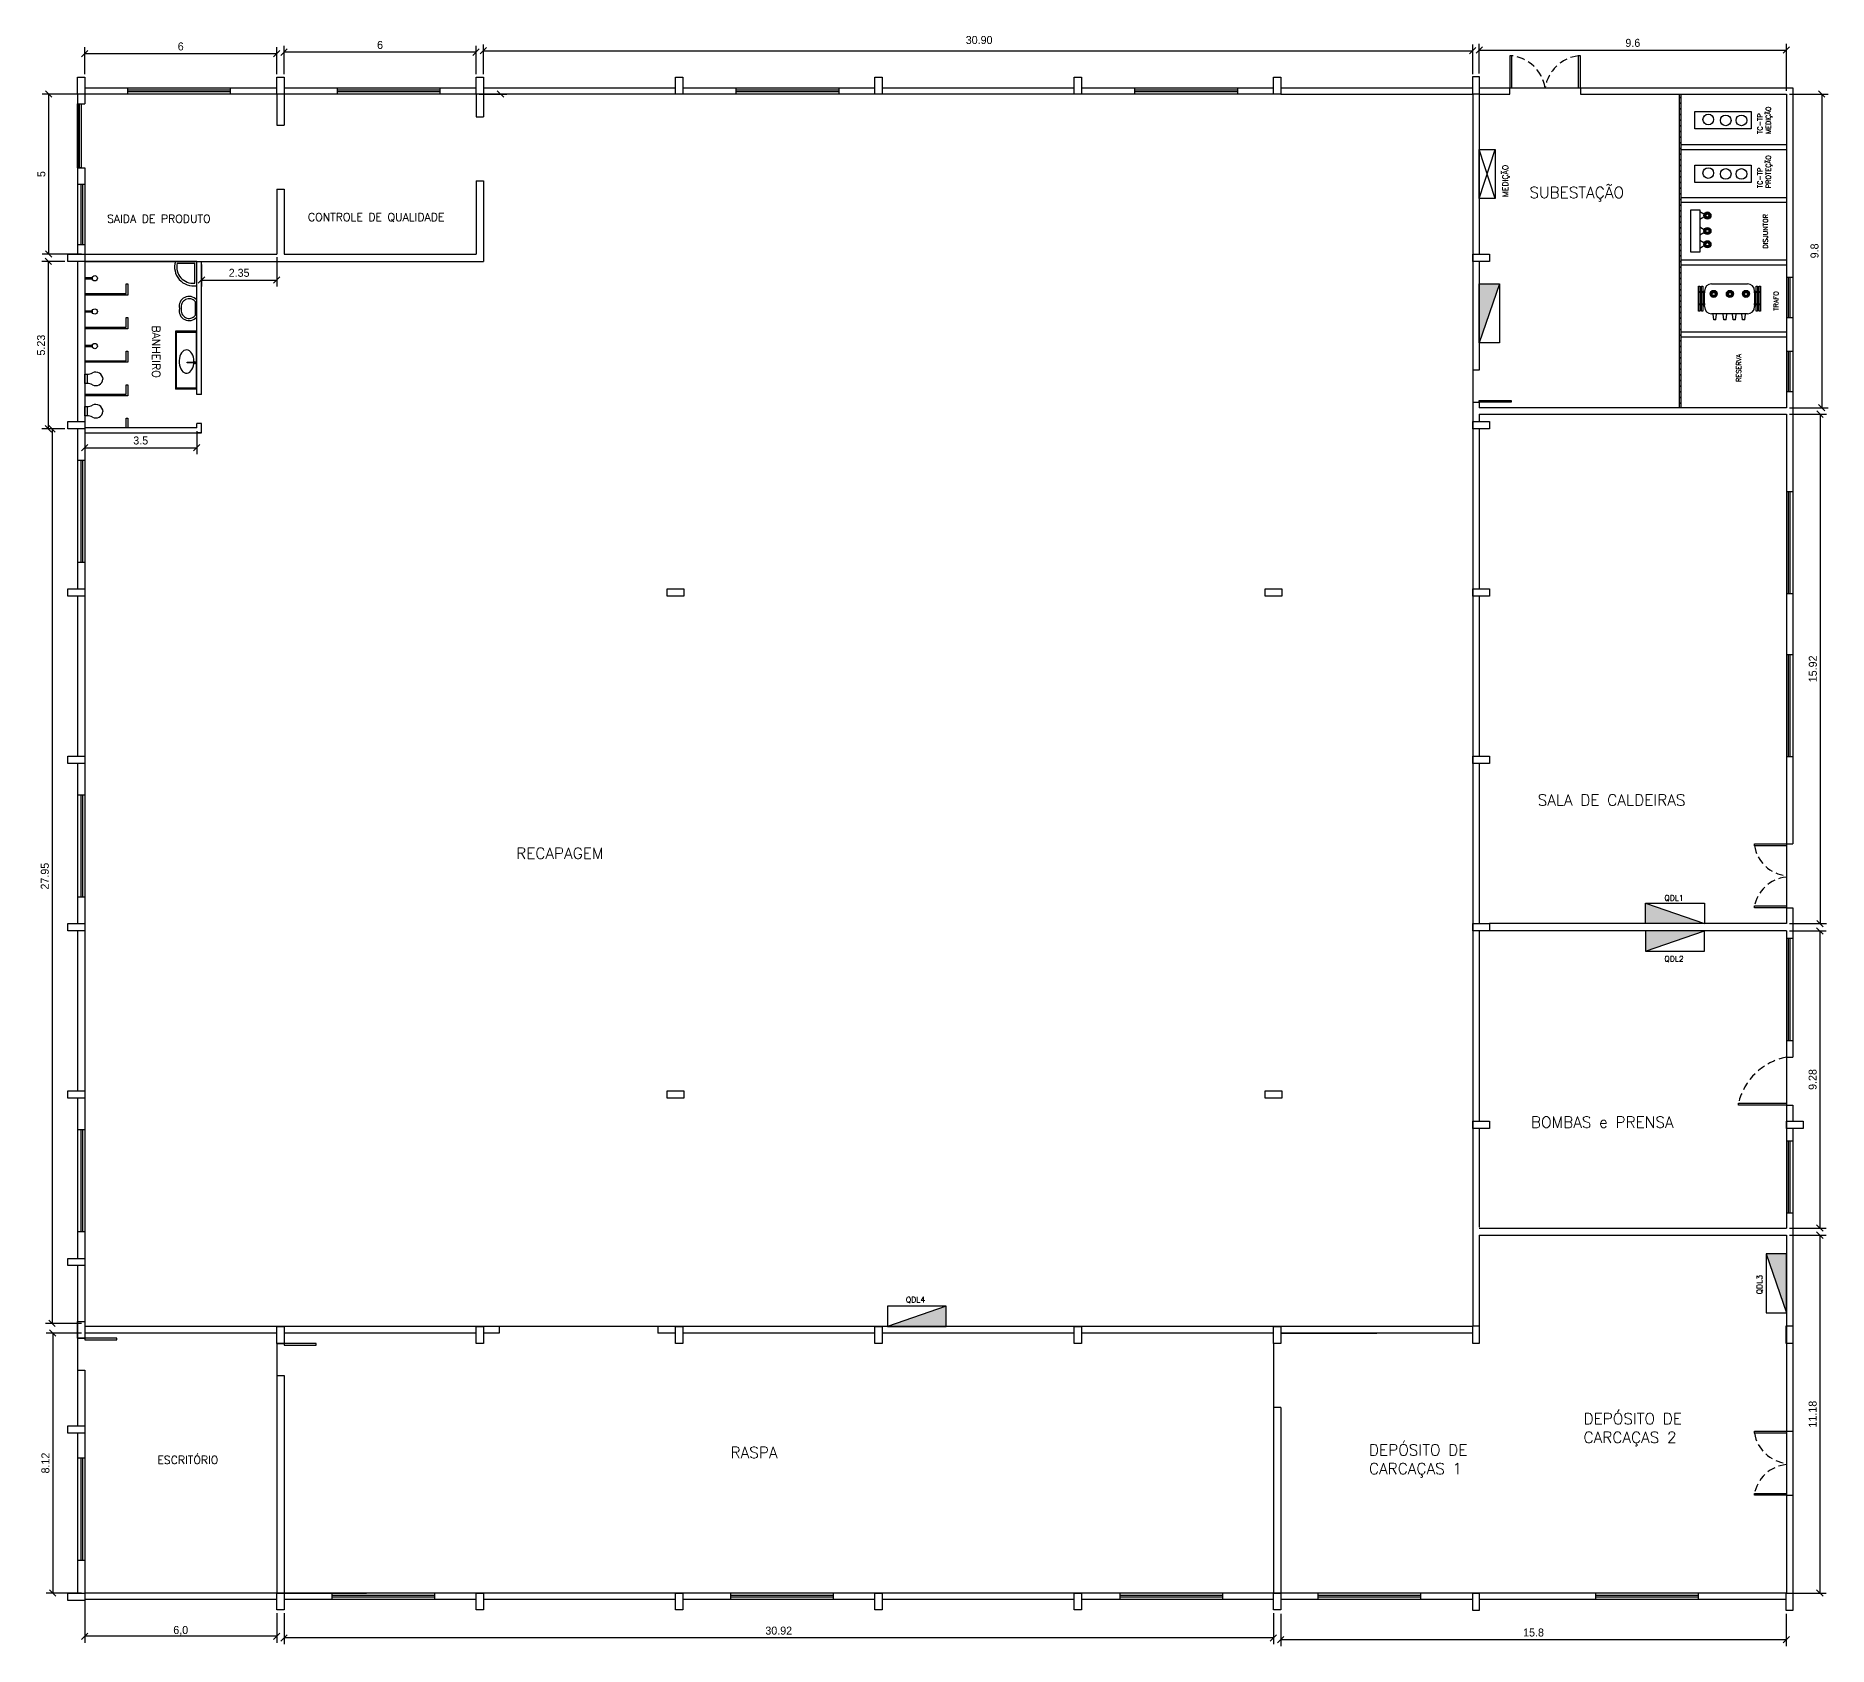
# Model space of a CAD drawing. Extents: x 196 to 565, y -49 to 207.
# Drawn here: x 284.8 to 340.8, y 81 to 131.3 of the extents above; entities that cross this region are included whole.
import ezdxf

# ---------------------------------------------------------------- set-up
doc = ezdxf.new("R2010")
doc.units = 0
doc.header["$MEASUREMENT"] = 0
doc.linetypes.add('DASHED2', pattern=[0.375, 0.25, -0.125])
doc.layers.get('0').update_dxf_attribs({"linetype": 'CONTINUOUS'})
doc.layers.get('DEFPOINTS').update_dxf_attribs({"linetype": 'CONTINUOUS'})
for name, color, linetype in [('_ARQ', 5, 'CONTINUOUS'), ('_ARQ-TEXTO', 4, 'CONTINUOUS'), ('_COTAS', 4, 'CONTINUOUS'), ('_ELT-PONTO', 2, 'CONTINUOUS'), ('_ELT-PONTO-TEXTO', 4, 'CONTINUOUS')]:
    doc.layers.add(name, color=color, linetype=linetype)
doc.styles.add('ROMANS', font='romans')
doc.dimstyles.new('LUMINOTECNICO', dxfattribs={"dimscale": 0, "dimtxt": 0.25, "dimasz": 0.2, "dimexe": 0.2, "dimexo": 0.1, "dimgap": 0.1, "dimtad": 1, "dimdsep": 46, "dimtxsty": 'Standard', "dimblk1": 'OBLIQUE', "dimblk2": 'OBLIQUE', "dimsah": 1, "dimcen": 0.2, "dimadec": 1, "dimazin": 0, "dimtfac": 1, "dimtmove": 0, "dimatfit": 3, "dimldrblk": 'OBLIQUE', "dimfxl": 1, "dimtolj": 1, "dimtzin": 0, "dimarcsym": 0})

# ---------------------------------------------------------------- blocks, each defined once
blk = doc.blocks.new('_OBLIQUE')
at = {"color": 0, "linetype": 'ByBlock'}
blk.add_line((-0.5, -0.5), (0.5, 0.5), dxfattribs=at)
blk = doc.blocks.new('*D111')
at = {"layer": '_COTAS', "color": 0, "linetype": 'Continuous', "lineweight": -2, "transparency": 16777216}
for p, q in [((329.873, 130.117), (329.873, 131.043)), ((329.873, 130.843), (339.473, 130.843)), ((339.473, 129.569), (339.473, 131.043))]:
    blk.add_line(p, q, dxfattribs=at)
at = {"layer": 'DEFPOINTS', "color": 0, "linetype": 'Continuous', "transparency": 16777216}
for p in [(339.473, 130.843), (329.873, 130.017), (339.473, 129.469)]:
    blk.add_point(p, dxfattribs=at)
at = {"layer": '_COTAS', "color": 0, "linetype": 'Continuous', "lineweight": -2, "transparency": 16777216, "xscale": 0.2, "yscale": 0.2, "zscale": 0.2, "rotation": 180}
blk.add_blockref('_OBLIQUE', (329.873, 130.843), dxfattribs=at)
at = {"layer": '_COTAS', "color": 0, "linetype": 'Continuous', "lineweight": -2, "transparency": 16777216, "xscale": 0.2, "yscale": 0.2, "zscale": 0.2}
blk.add_blockref('_OBLIQUE', (339.473, 130.843), dxfattribs=at)
at = {"layer": '_COTAS', "color": 0, "linetype": 'Continuous', "transparency": 16777216, "insert": (334.673, 131.068), "char_height": 0.25, "attachment_point": 5}
blk.add_mtext('\\A1;9.6', dxfattribs=at)
blk = doc.blocks.new('*D112')
at = {"layer": '_COTAS', "color": 0, "linetype": 'Continuous', "lineweight": -2, "transparency": 16777216}
for p, q in [((339.573, 129.469), (340.777, 129.469)), ((340.577, 129.469), (340.577, 119.669)), ((339.573, 119.669), (340.777, 119.669))]:
    blk.add_line(p, q, dxfattribs=at)
at = {"layer": 'DEFPOINTS', "color": 0, "linetype": 'Continuous', "transparency": 16777216}
for p in [(339.473, 129.469), (339.473, 119.669), (340.577, 119.669)]:
    blk.add_point(p, dxfattribs=at)
at = {"layer": '_COTAS', "color": 0, "linetype": 'Continuous', "lineweight": -2, "transparency": 16777216, "xscale": 0.2, "yscale": 0.2, "zscale": 0.2}
for p, rotation in [((340.577, 129.469), 90), ((340.577, 119.669), 270)]:
    blk.add_blockref('_OBLIQUE', p, dxfattribs=dict(at, rotation=rotation))
at = {"layer": '_COTAS', "color": 0, "linetype": 'Continuous', "transparency": 16777216, "insert": (340.352, 124.569), "char_height": 0.25, "attachment_point": 5, "rotation": 90}
blk.add_mtext('\\A1;9.8', dxfattribs=at)
blk = doc.blocks.new('*D113')
at = {"layer": '_COTAS', "color": 0, "linetype": 'Continuous', "lineweight": -2, "transparency": 16777216}
for p, q in [((339.573, 119.469), (340.724, 119.469)), ((340.524, 119.469), (340.524, 103.552)), ((339.573, 103.552), (340.724, 103.552))]:
    blk.add_line(p, q, dxfattribs=at)
at = {"layer": 'DEFPOINTS', "color": 0, "linetype": 'Continuous', "transparency": 16777216}
for p in [(339.473, 119.469), (339.473, 103.552), (340.524, 103.552)]:
    blk.add_point(p, dxfattribs=at)
at = {"layer": '_COTAS', "color": 0, "linetype": 'Continuous', "lineweight": -2, "transparency": 16777216, "xscale": 0.2, "yscale": 0.2, "zscale": 0.2}
for p, rotation in [((340.524, 119.469), 90), ((340.524, 103.552), 270)]:
    blk.add_blockref('_OBLIQUE', p, dxfattribs=dict(at, rotation=rotation))
at = {"layer": '_COTAS', "color": 0, "linetype": 'Continuous', "transparency": 16777216, "insert": (340.299, 111.511), "char_height": 0.25, "attachment_point": 5, "rotation": 90}
blk.add_mtext('\\A1;15.92', dxfattribs=at)
blk = doc.blocks.new('*D114')
at = {"layer": '_COTAS', "color": 0, "linetype": 'Continuous', "lineweight": -2, "transparency": 16777216}
for p, q in [((339.573, 103.323), (340.718, 103.323)), ((340.518, 103.323), (340.518, 94.041)), ((339.573, 94.041), (340.718, 94.041))]:
    blk.add_line(p, q, dxfattribs=at)
at = {"layer": 'DEFPOINTS', "color": 0, "linetype": 'Continuous', "transparency": 16777216}
for p in [(339.473, 103.323), (339.473, 94.041), (340.518, 94.041)]:
    blk.add_point(p, dxfattribs=at)
at = {"layer": '_COTAS', "color": 0, "linetype": 'Continuous', "lineweight": -2, "transparency": 16777216, "xscale": 0.2, "yscale": 0.2, "zscale": 0.2}
for p, rotation in [((340.518, 103.323), 90), ((340.518, 94.041), 270)]:
    blk.add_blockref('_OBLIQUE', p, dxfattribs=dict(at, rotation=rotation))
at = {"layer": '_COTAS', "color": 0, "linetype": 'Continuous', "transparency": 16777216, "insert": (340.293, 98.682), "char_height": 0.25, "attachment_point": 5, "rotation": 90}
blk.add_mtext('\\A1;9.28', dxfattribs=at)
blk = doc.blocks.new('*D115')
at = {"layer": '_COTAS', "color": 0, "linetype": 'Continuous', "lineweight": -2, "transparency": 16777216}
for p, q in [((339.573, 93.817), (340.718, 93.817)), ((340.518, 93.817), (340.518, 82.635)), ((339.57, 82.635), (340.718, 82.635))]:
    blk.add_line(p, q, dxfattribs=at)
at = {"layer": 'DEFPOINTS', "color": 0, "linetype": 'Continuous', "transparency": 16777216}
for p in [(339.473, 93.817), (339.47, 82.635), (340.518, 82.635)]:
    blk.add_point(p, dxfattribs=at)
at = {"layer": '_COTAS', "color": 0, "linetype": 'Continuous', "lineweight": -2, "transparency": 16777216, "xscale": 0.2, "yscale": 0.2, "zscale": 0.2}
for p, rotation in [((340.518, 93.817), 90), ((340.518, 82.635), 270)]:
    blk.add_blockref('_OBLIQUE', p, dxfattribs=dict(at, rotation=rotation))
at = {"layer": '_COTAS', "color": 0, "linetype": 'Continuous', "transparency": 16777216, "insert": (340.293, 88.226), "char_height": 0.25, "attachment_point": 5, "rotation": 90}
blk.add_mtext('\\A1;11.18', dxfattribs=at)
blk = doc.blocks.new('*D116')
at = {"layer": '_COTAS', "color": 0, "linetype": 'Continuous', "lineweight": -2, "transparency": 16777216}
for p, q in [((323.673, 81.987), (323.673, 80.977)), ((339.47, 81.987), (339.47, 80.977)), ((339.47, 81.177), (323.673, 81.177))]:
    blk.add_line(p, q, dxfattribs=at)
at = {"layer": 'DEFPOINTS', "color": 0, "linetype": 'Continuous', "transparency": 16777216}
for p in [(323.673, 82.087), (339.47, 82.087), (323.673, 81.177)]:
    blk.add_point(p, dxfattribs=at)
at = {"layer": '_COTAS', "color": 0, "linetype": 'Continuous', "lineweight": -2, "transparency": 16777216, "xscale": 0.2, "yscale": 0.2, "zscale": 0.2, "rotation": 180}
blk.add_blockref('_OBLIQUE', (323.673, 81.177), dxfattribs=at)
at = {"layer": '_COTAS', "color": 0, "linetype": 'Continuous', "lineweight": -2, "transparency": 16777216, "xscale": 0.2, "yscale": 0.2, "zscale": 0.2}
blk.add_blockref('_OBLIQUE', (339.47, 81.177), dxfattribs=at)
at = {"layer": '_COTAS', "color": 0, "linetype": 'Continuous', "transparency": 16777216, "insert": (331.571, 81.402), "char_height": 0.25, "attachment_point": 5}
blk.add_mtext('\\A1;15.8', dxfattribs=at)
blk = doc.blocks.new('*D117')
at = {"layer": '_COTAS', "color": 0, "linetype": 'Continuous', "lineweight": -2, "transparency": 16777216}
for p, q in [((292.527, 82.011), (292.527, 81.036)), ((323.444, 82.011), (323.444, 81.036)), ((323.444, 81.236), (292.527, 81.236))]:
    blk.add_line(p, q, dxfattribs=at)
at = {"layer": 'DEFPOINTS', "color": 0, "linetype": 'Continuous', "transparency": 16777216}
for p in [(292.527, 82.111), (323.444, 82.111), (292.527, 81.236)]:
    blk.add_point(p, dxfattribs=at)
at = {"layer": '_COTAS', "color": 0, "linetype": 'Continuous', "lineweight": -2, "transparency": 16777216, "xscale": 0.2, "yscale": 0.2, "zscale": 0.2, "rotation": 180}
blk.add_blockref('_OBLIQUE', (292.527, 81.236), dxfattribs=at)
at = {"layer": '_COTAS', "color": 0, "linetype": 'Continuous', "lineweight": -2, "transparency": 16777216, "xscale": 0.2, "yscale": 0.2, "zscale": 0.2}
blk.add_blockref('_OBLIQUE', (323.444, 81.236), dxfattribs=at)
at = {"layer": '_COTAS', "color": 0, "linetype": 'Continuous', "transparency": 16777216, "insert": (307.985, 81.461), "char_height": 0.25, "attachment_point": 5}
blk.add_mtext('\\A1;30.92', dxfattribs=at)
blk = doc.blocks.new('*D118')
at = {"layer": '_COTAS', "color": 0, "linetype": 'Continuous', "lineweight": -2, "transparency": 16777216}
for p, q in [((292.527, 130.093), (292.527, 130.978)), ((298.527, 130.778), (292.527, 130.778)), ((298.527, 130.093), (298.527, 130.978))]:
    blk.add_line(p, q, dxfattribs=at)
at = {"layer": 'DEFPOINTS', "color": 0, "linetype": 'Continuous', "transparency": 16777216}
for p in [(292.527, 130.778), (292.527, 129.993), (298.527, 129.993)]:
    blk.add_point(p, dxfattribs=at)
at = {"layer": '_COTAS', "color": 0, "linetype": 'Continuous', "lineweight": -2, "transparency": 16777216, "xscale": 0.2, "yscale": 0.2, "zscale": 0.2, "rotation": 180}
blk.add_blockref('_OBLIQUE', (292.527, 130.778), dxfattribs=at)
at = {"layer": '_COTAS', "color": 0, "linetype": 'Continuous', "lineweight": -2, "transparency": 16777216, "xscale": 0.2, "yscale": 0.2, "zscale": 0.2}
blk.add_blockref('_OBLIQUE', (298.527, 130.778), dxfattribs=at)
at = {"layer": '_COTAS', "color": 0, "linetype": 'Continuous', "transparency": 16777216, "insert": (295.527, 131.003), "char_height": 0.25, "attachment_point": 5}
blk.add_mtext('\\A1;6', dxfattribs=at)
blk = doc.blocks.new('*D119')
at = {"layer": '_COTAS', "color": 0, "linetype": 'Continuous', "lineweight": -2, "transparency": 16777216}
for p, q in [((286.298, 130.093), (286.298, 130.932)), ((292.298, 130.732), (286.298, 130.732)), ((292.298, 130.093), (292.298, 130.932))]:
    blk.add_line(p, q, dxfattribs=at)
at = {"layer": 'DEFPOINTS', "color": 0, "linetype": 'Continuous', "transparency": 16777216}
for p in [(286.298, 130.732), (286.298, 129.993), (292.298, 129.993)]:
    blk.add_point(p, dxfattribs=at)
at = {"layer": '_COTAS', "color": 0, "linetype": 'Continuous', "lineweight": -2, "transparency": 16777216, "xscale": 0.2, "yscale": 0.2, "zscale": 0.2, "rotation": 180}
blk.add_blockref('_OBLIQUE', (286.298, 130.732), dxfattribs=at)
at = {"layer": '_COTAS', "color": 0, "linetype": 'Continuous', "lineweight": -2, "transparency": 16777216, "xscale": 0.2, "yscale": 0.2, "zscale": 0.2}
blk.add_blockref('_OBLIQUE', (292.298, 130.732), dxfattribs=at)
at = {"layer": '_COTAS', "color": 0, "linetype": 'Continuous', "transparency": 16777216, "insert": (289.298, 130.957), "char_height": 0.25, "attachment_point": 5}
blk.add_mtext('\\A1;6', dxfattribs=at)
blk = doc.blocks.new('*D120')
at = {"layer": '_COTAS', "color": 0, "linetype": 'Continuous', "lineweight": -2, "transparency": 16777216}
for p, q in [((286.198, 129.469), (284.969, 129.469)), ((285.169, 129.469), (285.169, 124.469)), ((286.198, 124.469), (284.969, 124.469))]:
    blk.add_line(p, q, dxfattribs=at)
at = {"layer": 'DEFPOINTS', "color": 0, "linetype": 'Continuous', "transparency": 16777216}
for p in [(286.298, 129.469), (285.169, 124.469), (286.298, 124.469)]:
    blk.add_point(p, dxfattribs=at)
at = {"layer": '_COTAS', "color": 0, "linetype": 'Continuous', "lineweight": -2, "transparency": 16777216, "xscale": 0.2, "yscale": 0.2, "zscale": 0.2}
for p, rotation in [((285.169, 129.469), 90), ((285.169, 124.469), 270)]:
    blk.add_blockref('_OBLIQUE', p, dxfattribs=dict(at, rotation=rotation))
at = {"layer": '_COTAS', "color": 0, "linetype": 'Continuous', "transparency": 16777216, "insert": (284.944, 126.969), "char_height": 0.25, "attachment_point": 5, "rotation": 90}
blk.add_mtext('\\A1;5', dxfattribs=at)
blk = doc.blocks.new('*D121')
at = {"layer": '_COTAS', "color": 0, "linetype": 'Continuous', "lineweight": -2, "transparency": 16777216}
for p, q in [((286.298, 118.79), (286.298, 118.22)), ((289.798, 118.94), (289.798, 118.22)), ((286.298, 118.42), (289.798, 118.42))]:
    blk.add_line(p, q, dxfattribs=at)
at = {"layer": 'DEFPOINTS', "color": 0, "linetype": 'Continuous', "transparency": 16777216}
for p in [(286.298, 118.89), (289.798, 119.04), (289.798, 118.42)]:
    blk.add_point(p, dxfattribs=at)
at = {"layer": '_COTAS', "color": 0, "linetype": 'Continuous', "lineweight": -2, "transparency": 16777216, "xscale": 0.2, "yscale": 0.2, "zscale": 0.2, "rotation": 180}
blk.add_blockref('_OBLIQUE', (286.298, 118.42), dxfattribs=at)
at = {"layer": '_COTAS', "color": 0, "linetype": 'Continuous', "lineweight": -2, "transparency": 16777216, "xscale": 0.2, "yscale": 0.2, "zscale": 0.2}
blk.add_blockref('_OBLIQUE', (289.798, 118.42), dxfattribs=at)
at = {"layer": '_COTAS', "color": 0, "linetype": 'Continuous', "transparency": 16777216, "insert": (288.048, 118.645), "char_height": 0.25, "attachment_point": 5}
blk.add_mtext('\\A1;3.5', dxfattribs=at)
blk = doc.blocks.new('*D122')
at = {"layer": '_COTAS', "color": 0, "linetype": 'Continuous', "lineweight": -2, "transparency": 16777216}
for p, q in [((285.673, 124.24), (284.96, 124.24)), ((285.16, 124.24), (285.16, 119.011)), ((285.673, 119.011), (284.96, 119.011))]:
    blk.add_line(p, q, dxfattribs=at)
at = {"layer": 'DEFPOINTS', "color": 0, "linetype": 'Continuous', "transparency": 16777216}
for p in [(285.773, 124.24), (285.16, 119.011), (285.773, 119.011)]:
    blk.add_point(p, dxfattribs=at)
at = {"layer": '_COTAS', "color": 0, "linetype": 'Continuous', "lineweight": -2, "transparency": 16777216, "xscale": 0.2, "yscale": 0.2, "zscale": 0.2}
for p, rotation in [((285.16, 124.24), 90), ((285.16, 119.011), 270)]:
    blk.add_blockref('_OBLIQUE', p, dxfattribs=dict(at, rotation=rotation))
at = {"layer": '_COTAS', "color": 0, "linetype": 'Continuous', "transparency": 16777216, "insert": (284.935, 121.625), "char_height": 0.25, "attachment_point": 5, "rotation": 90}
blk.add_mtext('\\A1;5.23', dxfattribs=at)
blk = doc.blocks.new('*D123')
at = {"layer": '_COTAS', "color": 0, "linetype": 'Continuous', "lineweight": -2, "transparency": 16777216}
for p, q in [((292.298, 124.369), (292.298, 123.459)), ((289.948, 124.14), (289.948, 123.459)), ((289.948, 123.659), (292.298, 123.659))]:
    blk.add_line(p, q, dxfattribs=at)
at = {"layer": 'DEFPOINTS', "color": 0, "linetype": 'Continuous', "transparency": 16777216}
for p in [(292.298, 124.469), (289.948, 124.24), (292.298, 123.659)]:
    blk.add_point(p, dxfattribs=at)
at = {"layer": '_COTAS', "color": 0, "linetype": 'Continuous', "lineweight": -2, "transparency": 16777216, "xscale": 0.2, "yscale": 0.2, "zscale": 0.2, "rotation": 180}
blk.add_blockref('_OBLIQUE', (289.948, 123.659), dxfattribs=at)
at = {"layer": '_COTAS', "color": 0, "linetype": 'Continuous', "lineweight": -2, "transparency": 16777216, "xscale": 0.2, "yscale": 0.2, "zscale": 0.2}
blk.add_blockref('_OBLIQUE', (292.298, 123.659), dxfattribs=at)
at = {"layer": '_COTAS', "color": 0, "linetype": 'Continuous', "transparency": 16777216, "insert": (291.123, 123.884), "char_height": 0.25, "attachment_point": 5}
blk.add_mtext('\\A1;2.35', dxfattribs=at)
blk = doc.blocks.new('*D124')
at = {"layer": '_COTAS', "color": 0, "linetype": 'Continuous', "lineweight": -2, "transparency": 16777216}
for p, q in [((285.673, 119.011), (285.077, 119.011)), ((285.277, 119.011), (285.277, 91.06)), ((286.198, 91.06), (285.077, 91.06))]:
    blk.add_line(p, q, dxfattribs=at)
at = {"layer": 'DEFPOINTS', "color": 0, "linetype": 'Continuous', "transparency": 16777216}
for p in [(285.773, 119.011), (285.277, 91.06), (286.298, 91.06)]:
    blk.add_point(p, dxfattribs=at)
at = {"layer": '_COTAS', "color": 0, "linetype": 'Continuous', "lineweight": -2, "transparency": 16777216, "xscale": 0.2, "yscale": 0.2, "zscale": 0.2}
for p, rotation in [((285.277, 119.011), 90), ((285.277, 91.06), 270)]:
    blk.add_blockref('_OBLIQUE', p, dxfattribs=dict(at, rotation=rotation))
at = {"layer": '_COTAS', "color": 0, "linetype": 'Continuous', "transparency": 16777216, "insert": (285.052, 105.035), "char_height": 0.25, "attachment_point": 5, "rotation": 90}
blk.add_mtext('\\A1;27.95', dxfattribs=at)
blk = doc.blocks.new('*D125')
at = {"layer": '_COTAS', "color": 0, "linetype": 'Continuous', "lineweight": -2, "transparency": 16777216}
for p, q in [((286.198, 90.76), (285.097, 90.76)), ((285.297, 90.76), (285.297, 82.635)), ((286.198, 82.635), (285.097, 82.635))]:
    blk.add_line(p, q, dxfattribs=at)
at = {"layer": 'DEFPOINTS', "color": 0, "linetype": 'Continuous', "transparency": 16777216}
for p in [(286.298, 90.76), (285.297, 82.635), (286.298, 82.635)]:
    blk.add_point(p, dxfattribs=at)
at = {"layer": '_COTAS', "color": 0, "linetype": 'Continuous', "lineweight": -2, "transparency": 16777216, "xscale": 0.2, "yscale": 0.2, "zscale": 0.2}
for p, rotation in [((285.297, 90.76), 90), ((285.297, 82.635), 270)]:
    blk.add_blockref('_OBLIQUE', p, dxfattribs=dict(at, rotation=rotation))
at = {"layer": '_COTAS', "color": 0, "linetype": 'Continuous', "transparency": 16777216, "insert": (285.072, 86.698), "char_height": 0.25, "attachment_point": 5, "rotation": 90}
blk.add_mtext('\\A1;8.12', dxfattribs=at)

msp = doc.modelspace()

# ---------------------------------------------------------------- hatches: boundary and pattern name
at = {"layer": '_ARQ'}
h = msp.add_hatch(dxfattribs=at)
h.set_pattern_fill('ANSI31', color=256, style=0)
h.set_pattern_definition([(45, (66.87959, -4.49997), (-0.08838835, 0.08838835), [])])
h.paths.add_polyline_path([(336.182, 129.469), (336.13, 129.469), (336.13, 119.669), (336.182, 119.669)])
at = {"layer": '_ELT-PONTO', "linetype": 'Continuous'}
h = msp.add_hatch(color=256, dxfattribs=at)
h.paths.add_polyline_path([(336.894, 125.675, 1), (337.116, 125.675, 1)])
h.paths.add_polyline_path([(337.054, 125.675, -1), (336.956, 125.675, -1)], flags=16)
h = msp.add_hatch(color=256, dxfattribs=at)
h.paths.add_polyline_path([(336.894, 125.191, 1), (337.116, 125.191, 1)])
h.paths.add_polyline_path([(337.054, 125.191, -1), (336.956, 125.191, -1)], flags=16)
h = msp.add_hatch(color=256, dxfattribs=at)
h.paths.add_polyline_path([(336.894, 124.778, 1), (337.116, 124.778, 1)])
h.paths.add_polyline_path([(337.054, 124.778, -1), (336.956, 124.778, -1)], flags=16)
for points in [[(329.873, 121.702), (330.51, 123.542), (329.873, 123.542)], [(336.913, 103.552), (335.072, 104.189), (335.072, 103.552)], [(335.072, 103.323), (335.072, 102.686), (336.913, 103.323)], [(339.473, 93.231), (338.836, 93.231), (339.473, 91.391)], [(313.219, 90.96), (313.219, 91.597), (311.379, 90.96)]]:
    msp.add_hatch(color=256, dxfattribs=at).paths.add_polyline_path(points)
h = msp.add_hatch(color=256, dxfattribs=at)
h.paths.add_polyline_path([(337.311, 123.226, 1), (337.09, 123.226, 1)])
h.paths.add_polyline_path([(337.151, 123.226, -1), (337.25, 123.226, -1)], flags=16)
h = msp.add_hatch(color=256, dxfattribs=at)
h.paths.add_polyline_path([(337.708, 123.116, 1), (337.708, 123.337, 1)])
h.paths.add_polyline_path([(337.708, 123.276, -1), (337.708, 123.177, -1)], flags=16)
h = msp.add_hatch(color=256, dxfattribs=at)
h.paths.add_polyline_path([(338.32, 123.226, 1), (338.099, 123.226, 1)])
h.paths.add_polyline_path([(338.16, 123.226, -1), (338.259, 123.226, -1)], flags=16)

# ---------------------------------------------------------------- linework, layer by layer
at = {"layer": '_ARQ', "linetype": 'Continuous'}
for p, q in [((298.756, 130.093), (298.756, 131.022)), ((323.444, 129.469), (286.298, 129.469)), ((286.298, 129.469), (286.298, 129.163)), ((292.298, 129.469), (292.298, 128.496)), ((292.527, 129.469), (292.527, 128.496)), ((298.527, 129.469), (298.527, 128.763)), ((298.627, 129.469), (299.49, 129.469)), ((298.756, 129.469), (298.756, 128.763)), ((330.827, 129.667), (333.037, 129.667)), ((330.827, 129.469), (330.827, 129.667)), ((333.037, 129.667), (333.037, 129.469)), ((286.068, 129.163), (286.298, 129.163)), ((286.108, 127.163), (286.108, 129.163)), ((286.134, 127.163), (286.134, 129.163)), ((292.298, 128.496), (292.527, 128.496)), ((298.527, 128.763), (298.756, 128.763)), ((286.068, 127.163), (286.298, 127.163)), ((286.298, 127.163), (286.298, 90.6)), ((298.527, 126.763), (298.527, 124.469)), ((298.527, 126.763), (298.756, 126.763)), ((298.756, 126.763), (298.756, 124.24)), ((292.298, 126.496), (292.298, 124.469)), ((292.298, 126.496), (292.527, 126.496)), ((292.527, 126.496), (292.527, 124.469)), ((286.298, 124.469), (292.298, 124.469)), ((292.527, 124.469), (298.527, 124.469)), ((286.298, 124.24), (298.756, 124.24)), ((289.185, 124.183), (289.738, 124.183)), ((289.738, 123.561), (289.738, 124.183)), ((289.948, 124.14), (289.948, 123.547)), ((329.873, 124.24), (329.873, 120.848)), ((289.752, 122.986), (289.753, 122.548)), ((289.498, 121.094), (289.695, 121.094)), ((289.498, 121.072), (289.498, 121.094)), ((289.694, 121.072), (289.498, 121.072)), ((289.709, 121.082), (289.693, 121.082)), ((289.709, 121.081), (289.693, 121.081)), ((289.709, 121.08), (289.693, 121.08)), ((289.702, 121.056), (289.714, 121.068)), ((289.703, 121.106), (289.714, 121.095)), ((289.703, 121.056), (289.715, 121.067)), ((289.704, 121.108), (289.716, 121.097)), ((289.704, 121.107), (289.715, 121.096)), ((289.704, 121.055), (289.716, 121.066)), ((289.728, 121.102), (289.728, 121.117)), ((289.728, 121.045), (289.728, 121.061)), ((289.729, 121.102), (289.729, 121.117)), ((289.729, 121.045), (289.729, 121.061)), ((289.731, 121.102), (289.731, 121.117)), ((289.731, 121.045), (289.731, 121.061)), ((289.743, 121.096), (289.754, 121.108)), ((289.743, 121.066), (289.754, 121.055)), ((289.744, 121.095), (289.755, 121.107)), ((289.744, 121.067), (289.755, 121.055)), ((289.745, 121.094), (289.756, 121.106)), ((289.745, 121.068), (289.756, 121.056)), ((289.75, 121.082), (289.766, 121.082)), ((289.75, 121.081), (289.766, 121.081)), ((289.75, 121.08), (289.766, 121.08)), ((329.873, 120.848), (329.673, 120.848)), ((289.798, 119.04), (289.798, 119.182)), ((289.948, 118.89), (289.948, 119.182)), ((339.473, 106.046), (339.473, 104.046)), ((339.473, 103.323), (339.473, 99.382)), ((339.473, 99.382), (339.473, 97.942)), ((339.473, 99.382), (339.673, 99.382)), ((339.473, 97.882), (339.673, 97.882)), ((329.873, 97.153), (329.873, 94.068)), ((329.873, 93.817), (329.873, 90.983)), ((299.254, 90.96), (299.254, 90.76)), ((304.208, 90.96), (304.208, 90.76)), ((286.068, 90.6), (286.298, 90.6)), ((292.298, 90.435), (292.298, 82.635)), ((292.298, 90.435), (292.527, 90.435)), ((323.444, 90.435), (323.444, 82.635)), ((286.068, 89.6), (286.298, 89.6)), ((286.298, 89.6), (286.298, 82.635)), ((292.298, 89.435), (292.527, 89.435)), ((292.527, 89.435), (292.527, 82.635)), ((323.673, 88.435), (323.444, 88.435)), ((323.673, 88.435), (323.673, 82.635)), ((339.473, 87.661), (339.473, 85.721)), ((292.298, 82.011), (292.298, 81.084))]:
    msp.add_line(p, q, dxfattribs=at)
at = {"layer": '_ARQ'}
for p, q in [((286.068, 129.469), (286.068, 124.469)), ((286.298, 129.669), (292.298, 129.669)), ((287.641, 129.469), (287.641, 129.672)), ((287.641, 129.607), (290.838, 129.607)), ((287.641, 129.554), (290.838, 129.554)), ((290.841, 129.672), (290.841, 129.469)), ((292.527, 129.669), (298.527, 129.669)), ((294.2, 129.466), (294.2, 129.669)), ((294.2, 129.604), (297.397, 129.604)), ((294.2, 129.551), (297.397, 129.551)), ((297.4, 129.669), (297.4, 129.466)), ((298.756, 129.669), (304.756, 129.669)), ((304.985, 129.669), (310.985, 129.669)), ((306.658, 129.466), (306.658, 129.669)), ((306.658, 129.604), (309.855, 129.604)), ((306.658, 129.551), (309.855, 129.551)), ((309.858, 129.669), (309.858, 129.466)), ((311.214, 129.669), (317.214, 129.669)), ((317.444, 129.669), (323.444, 129.669)), ((319.117, 129.466), (319.117, 129.669)), ((319.117, 129.604), (322.314, 129.604)), ((319.117, 129.551), (322.314, 129.551)), ((322.317, 129.669), (322.317, 129.466)), ((323.673, 129.669), (329.67, 129.669)), ((323.673, 129.469), (329.673, 129.469)), ((329.673, 129.469), (329.673, 90.983)), ((329.873, 129.669), (339.673, 129.669)), ((329.873, 129.469), (329.873, 124.469)), ((329.873, 129.469), (330.827, 129.469)), ((333.037, 129.469), (339.473, 129.469)), ((336.13, 119.669), (336.13, 129.469)), ((336.182, 119.669), (336.182, 129.469)), ((339.473, 129.469), (339.473, 119.669)), ((339.673, 129.669), (339.673, 106.046)), ((336.182, 127.889), (339.473, 127.889)), ((336.182, 127.739), (339.473, 127.739)), ((286.095, 126.656), (286.298, 126.656)), ((286.179, 126.656), (286.179, 124.765)), ((286.233, 126.656), (286.233, 124.765)), ((336.182, 126.239), (339.473, 126.239)), ((336.182, 126.089), (339.473, 126.089)), ((286.298, 124.762), (286.095, 124.762)), ((286.068, 124.24), (286.068, 119.24)), ((286.298, 124.24), (286.298, 115.89)), ((289.798, 124.24), (286.298, 124.24)), ((289.798, 120.082), (289.798, 124.24)), ((289.948, 120.082), (289.948, 124.24)), ((336.182, 124.289), (339.473, 124.289)), ((336.182, 124.139), (339.473, 124.139)), ((286.298, 123.74), (286.528, 123.74)), ((286.298, 123.24), (287.598, 123.24)), ((286.528, 123.69), (286.303, 123.69)), ((286.528, 123.74), (286.528, 123.69)), ((287.598, 123.24), (287.598, 123.54)), ((287.598, 123.54), (287.648, 123.54)), ((287.648, 123.54), (287.648, 123.19)), ((339.473, 123.744), (339.676, 123.744)), ((339.538, 122.494), (339.538, 123.744)), ((339.591, 122.494), (339.591, 123.744)), ((287.648, 123.19), (286.298, 123.19)), ((286.298, 122.702), (286.528, 122.702)), ((286.528, 122.702), (286.528, 122.652)), ((286.298, 122.19), (287.598, 122.19)), ((287.648, 122.14), (286.298, 122.14)), ((286.528, 122.652), (286.303, 122.652)), ((287.598, 122.49), (287.648, 122.49)), ((287.598, 122.19), (287.598, 122.49)), ((287.648, 122.49), (287.648, 122.14)), ((339.473, 122.494), (339.676, 122.494)), ((286.298, 121.622), (286.528, 121.622)), ((286.528, 121.572), (286.303, 121.572)), ((286.528, 121.622), (286.528, 121.572)), ((289.137, 122.065), (289.137, 120.248)), ((289.798, 122.065), (289.137, 122.065)), ((336.182, 122.039), (339.473, 122.039)), ((336.182, 121.889), (339.473, 121.889)), ((286.298, 121.14), (287.598, 121.14)), ((287.648, 121.09), (286.298, 121.09)), ((287.598, 121.44), (287.648, 121.44)), ((287.598, 121.14), (287.598, 121.44)), ((287.648, 121.44), (287.648, 121.09)), ((339.47, 121.433), (339.673, 121.433)), ((339.535, 120.182), (339.535, 121.433)), ((339.588, 120.182), (339.588, 121.433)), ((286.298, 120.09), (287.598, 120.09)), ((287.648, 120.04), (286.298, 120.04)), ((287.598, 120.09), (287.598, 120.39)), ((287.598, 120.39), (287.648, 120.39)), ((287.648, 120.39), (287.648, 120.04)), ((289.798, 120.248), (289.137, 120.248)), ((289.948, 120.082), (289.798, 120.082)), ((339.47, 120.182), (339.673, 120.182)), ((287.598, 119.34), (287.648, 119.34)), ((287.598, 119.04), (287.598, 119.34)), ((287.648, 119.34), (287.648, 119.04)), ((329.673, 119.848), (329.873, 119.848)), ((329.873, 119.848), (329.873, 119.669)), ((339.473, 119.669), (329.873, 119.669)), ((329.873, 119.469), (339.473, 119.469)), ((329.873, 119.469), (329.873, 119.24)), ((339.473, 119.469), (339.473, 106.046)), ((286.068, 119.011), (286.068, 114.011)), ((289.798, 119.04), (286.298, 119.04)), ((286.298, 118.89), (289.948, 118.89)), ((289.948, 119.182), (289.798, 119.182)), ((289.948, 118.89), (289.798, 118.89)), ((329.873, 119.011), (329.873, 114.011)), ((286.095, 118.034), (286.298, 118.034)), ((286.179, 118.034), (286.179, 114.837)), ((286.233, 118.034), (286.233, 114.837)), ((339.473, 117.051), (339.673, 117.051)), ((339.535, 113.851), (339.535, 117.049)), ((339.588, 113.851), (339.588, 117.049)), ((286.298, 114.834), (286.095, 114.834)), ((286.068, 113.781), (286.068, 108.781)), ((329.873, 113.781), (329.873, 108.781)), ((339.673, 113.851), (339.473, 113.851)), ((339.473, 111.962), (339.673, 111.962)), ((339.535, 108.762), (339.535, 111.959)), ((339.588, 108.762), (339.588, 111.959)), ((339.673, 108.762), (339.473, 108.762)), ((286.068, 108.552), (286.068, 103.552)), ((329.873, 108.552), (329.873, 103.552)), ((286.095, 107.575), (286.298, 107.575)), ((286.179, 107.575), (286.179, 104.378)), ((286.233, 107.575), (286.233, 104.378)), ((339.473, 106.046), (339.673, 106.046)), ((286.298, 104.375), (286.095, 104.375)), ((339.473, 104.046), (339.673, 104.046)), ((339.473, 104.046), (339.473, 103.552)), ((339.673, 104.046), (339.673, 99.382)), ((286.068, 103.323), (286.068, 98.323)), ((329.873, 103.323), (329.873, 97.382)), ((339.473, 103.552), (330.197, 103.552)), ((339.473, 103.323), (330.197, 103.323)), ((339.47, 103.092), (339.673, 103.092)), ((339.535, 99.892), (339.535, 103.089)), ((339.588, 99.892), (339.588, 103.089)), ((339.673, 99.892), (339.47, 99.892)), ((286.068, 98.094), (286.068, 93.094)), ((339.473, 97.882), (339.473, 94.041)), ((339.673, 97.882), (339.673, 97.382)), ((286.095, 97.117), (286.298, 97.117)), ((286.179, 97.117), (286.179, 93.92)), ((286.233, 97.117), (286.233, 93.92)), ((339.673, 97.153), (339.673, 82.435)), ((339.473, 96.761), (339.676, 96.761)), ((339.538, 94.507), (339.538, 96.758)), ((339.591, 94.507), (339.591, 96.758)), ((339.676, 94.507), (339.473, 94.507)), ((286.298, 93.917), (286.095, 93.917)), ((329.873, 94.041), (339.473, 94.041)), ((329.873, 93.817), (339.473, 93.817)), ((339.473, 93.817), (339.473, 82.635)), ((286.068, 92.865), (286.068, 87.865)), ((329.67, 90.96), (286.298, 90.96)), ((292.298, 90.76), (286.298, 90.76)), ((298.527, 90.76), (292.527, 90.76)), ((299.254, 90.76), (298.756, 90.76)), ((304.756, 90.76), (304.208, 90.76)), ((310.985, 90.76), (304.985, 90.76)), ((317.214, 90.76), (311.214, 90.76)), ((323.444, 90.76), (317.444, 90.76)), ((329.673, 90.76), (323.673, 90.76)), ((286.068, 87.635), (286.068, 82.635)), ((339.473, 87.691), (339.673, 87.691)), ((286.095, 86.856), (286.298, 86.856)), ((286.179, 86.856), (286.179, 83.659)), ((286.233, 86.856), (286.233, 83.659)), ((339.473, 85.691), (339.673, 85.691)), ((286.298, 83.656), (286.095, 83.656)), ((339.473, 82.635), (286.298, 82.635)), ((292.298, 82.435), (286.298, 82.435)), ((298.527, 82.435), (292.527, 82.435)), ((294.033, 82.435), (294.033, 82.638)), ((294.033, 82.573), (297.23, 82.573)), ((294.033, 82.52), (297.23, 82.52)), ((297.233, 82.638), (297.233, 82.435)), ((304.756, 82.435), (298.756, 82.435)), ((310.985, 82.435), (304.985, 82.435)), ((306.491, 82.435), (306.491, 82.638)), ((306.491, 82.573), (309.688, 82.573)), ((306.491, 82.52), (309.688, 82.52)), ((309.691, 82.638), (309.691, 82.435)), ((317.214, 82.435), (311.214, 82.435)), ((323.444, 82.435), (317.444, 82.435)), ((318.656, 82.435), (318.656, 82.638)), ((318.656, 82.573), (321.853, 82.573)), ((318.656, 82.52), (321.853, 82.52)), ((321.856, 82.638), (321.856, 82.435)), ((329.67, 82.435), (323.673, 82.435)), ((324.837, 82.435), (324.837, 82.638)), ((324.837, 82.573), (328.034, 82.573)), ((324.837, 82.52), (328.034, 82.52)), ((328.037, 82.638), (328.037, 82.435)), ((339.47, 82.435), (329.873, 82.435)), ((333.513, 82.435), (333.513, 82.638)), ((333.513, 82.573), (336.711, 82.573)), ((333.513, 82.52), (336.711, 82.52)), ((336.713, 82.638), (336.713, 82.435))]:
    msp.add_line(p, q, dxfattribs=at)
at = {"layer": '_ARQ', "linetype": 'Continuous'}
for points in [[(330.827, 129.667), (330.897, 129.667), (330.897, 130.667), (330.827, 130.667)], [(332.967, 129.667), (333.037, 129.667), (333.037, 130.667), (332.967, 130.667)], [(329.873, 129.469), (329.67, 129.469), (329.67, 130.017), (329.873, 130.017)], [(286.068, 129.163), (286.183, 129.163), (286.183, 127.163), (286.068, 127.163)], [(289.168, 122.033), (289.777, 122.033), (289.777, 120.279), (289.168, 120.279)], [(339.473, 105.986), (338.473, 105.986), (338.473, 106.046), (339.473, 106.046)], [(339.473, 104.046), (338.473, 104.046), (338.473, 104.106), (339.473, 104.106)], [(339.473, 97.882), (337.973, 97.882), (337.973, 97.942), (339.473, 97.942)], [(329.873, 90.435), (329.67, 90.435), (329.67, 90.983), (329.873, 90.983)], [(339.673, 90.435), (339.47, 90.435), (339.47, 90.983), (339.673, 90.983)], [(287.298, 90.6), (286.298, 90.6), (286.298, 90.55), (287.298, 90.55)], [(293.527, 90.435), (292.527, 90.435), (292.527, 90.385), (293.527, 90.385)], [(339.473, 87.631), (338.473, 87.631), (338.473, 87.691), (339.473, 87.691)], [(339.473, 85.691), (338.473, 85.691), (338.473, 85.751), (339.473, 85.751)], [(329.873, 82.087), (329.67, 82.087), (329.67, 82.635), (329.873, 82.635)], [(339.673, 82.087), (339.47, 82.087), (339.47, 82.635), (339.673, 82.635)]]:
    msp.add_lwpolyline(points, close=True, dxfattribs=at)
at = {"layer": '_ARQ'}
for points in [[(286.298, 129.993), (286.298, 129.469), (286.068, 129.469), (286.068, 129.993)], [(292.527, 129.993), (292.527, 129.469), (292.298, 129.469), (292.298, 129.993)], [(298.756, 129.993), (298.756, 129.469), (298.527, 129.469), (298.527, 129.993)], [(304.985, 129.993), (304.985, 129.469), (304.756, 129.469), (304.756, 129.993)], [(311.214, 129.993), (311.214, 129.469), (310.985, 129.469), (310.985, 129.993)], [(317.444, 129.993), (317.444, 129.469), (317.214, 129.469), (317.214, 129.993)], [(323.673, 129.993), (323.673, 129.469), (323.444, 129.469), (323.444, 129.993)], [(285.773, 124.469), (286.298, 124.469), (286.298, 124.24), (285.773, 124.24)], [(329.673, 124.469), (330.197, 124.469), (330.197, 124.24), (329.673, 124.24)], [(286.371, 120.719), (286.371, 120.424), (286.298, 120.424), (286.298, 120.719)], [(329.873, 119.848), (329.873, 119.898), (330.873, 119.898), (330.873, 119.848)], [(286.371, 119.708), (286.371, 119.413), (286.298, 119.413), (286.298, 119.708)], [(285.773, 119.24), (286.298, 119.24), (286.298, 119.011), (285.773, 119.011)], [(329.673, 119.24), (330.197, 119.24), (330.197, 119.011), (329.673, 119.011)], [(285.773, 114.011), (286.298, 114.011), (286.298, 113.781), (285.773, 113.781)], [(304.494, 114.011), (305.018, 114.011), (305.018, 113.781), (304.494, 113.781)], [(323.181, 114.011), (323.706, 114.011), (323.706, 113.781), (323.181, 113.781)], [(329.673, 114.011), (330.197, 114.011), (330.197, 113.781), (329.673, 113.781)], [(285.773, 108.781), (286.298, 108.781), (286.298, 108.552), (285.773, 108.552)], [(329.673, 108.781), (330.197, 108.781), (330.197, 108.552), (329.673, 108.552)], [(285.773, 103.552), (286.298, 103.552), (286.298, 103.323), (285.773, 103.323)], [(329.673, 103.552), (330.197, 103.552), (330.197, 103.323), (329.673, 103.323)], [(285.773, 98.323), (286.298, 98.323), (286.298, 98.094), (285.773, 98.094)], [(304.494, 98.323), (305.018, 98.323), (305.018, 98.094), (304.494, 98.094)], [(323.181, 98.323), (323.706, 98.323), (323.706, 98.094), (323.181, 98.094)], [(329.673, 97.382), (330.197, 97.382), (330.197, 97.153), (329.673, 97.153)], [(339.473, 97.382), (339.997, 97.382), (339.997, 97.153), (339.473, 97.153)], [(285.773, 93.094), (286.298, 93.094), (286.298, 92.865), (285.773, 92.865)], [(286.298, 91.124), (286.298, 90.6), (286.068, 90.6), (286.068, 91.124)], [(292.527, 90.96), (292.527, 90.435), (292.298, 90.435), (292.298, 90.96)], [(298.756, 90.96), (298.756, 90.435), (298.527, 90.435), (298.527, 90.96)], [(304.985, 90.96), (304.985, 90.435), (304.756, 90.435), (304.756, 90.96)], [(311.214, 90.96), (311.214, 90.435), (310.985, 90.435), (310.985, 90.96)], [(317.444, 90.96), (317.444, 90.435), (317.214, 90.435), (317.214, 90.96)], [(323.673, 90.96), (323.673, 90.435), (323.444, 90.435), (323.444, 90.96)], [(285.773, 87.865), (286.298, 87.865), (286.298, 87.635), (285.773, 87.635)], [(285.773, 82.635), (286.298, 82.635), (286.298, 82.406), (285.773, 82.406)], [(292.527, 82.635), (292.527, 82.111), (292.298, 82.111), (292.298, 82.635)], [(298.756, 82.635), (298.756, 82.111), (298.527, 82.111), (298.527, 82.635)], [(304.985, 82.635), (304.985, 82.111), (304.756, 82.111), (304.756, 82.635)], [(311.214, 82.635), (311.214, 82.111), (310.985, 82.111), (310.985, 82.635)], [(317.444, 82.635), (317.444, 82.111), (317.214, 82.111), (317.214, 82.635)], [(323.673, 82.635), (323.673, 82.111), (323.444, 82.111), (323.444, 82.635)]]:
    msp.add_lwpolyline(points, close=True, dxfattribs=at)
for centre in [(286.612, 123.715), (286.612, 122.677), (286.612, 121.597)]:
    msp.add_circle(centre, 0.0841, dxfattribs=at)
at = {"layer": '_ARQ', "linetype": 'Continuous'}
for radius in [0.0363, 0.0206]:
    msp.add_circle((289.729, 121.081), radius, dxfattribs=at)
at = {"layer": '_ARQ', "linetype": 'DASHED2'}
for centre, radius, start, end in [((330.745, 129.473), 1.204, 9.3793, 82.7104), ((333.12, 129.471), 1.204, 97.2896, 170.6207), ((339.593, 106.176), 1.136, 189.6213, 263.9217), ((339.586, 103.876), 1.136, 96.0783, 170.3787), ((339.847, 97.492), 1.927, 101.1833, 166.4784), ((339.593, 87.821), 1.136, 189.6213, 263.9217), ((339.586, 85.521), 1.136, 96.0783, 170.3787)]:
    msp.add_arc(centre, radius, start, end, dxfattribs=at)
at = {"layer": '_ARQ', "linetype": 'Continuous'}
for centre, radius, start, end in [((289.702, 124.069), 0.596, 163.3317, 279.2567), ((289.687, 124.073), 0.514, 167.6282, 275.6183)]:
    msp.add_arc(centre, radius, start, end, dxfattribs=at)
at = {"layer": '_ARQ'}
for centre, radius, start, end in [((289.561, 122.838), 0.311, 40.5713, 192.607), ((289.561, 122.703), 0.311, 167.4754, 319.5111), ((289.561, 122.822), 0.252, 40.5713, 192.607), ((289.561, 122.712), 0.252, 167.4754, 319.5111), ((286.395, 120.983), 0.265, 264.7974, 302.622), ((286.395, 120.159), 0.265, 57.378, 95.2026), ((286.639, 120.552), 0.231, 2.7533, 115.848), ((286.638, 120.593), 0.233, 244.4474, 352.0129), ((286.395, 119.972), 0.265, 264.7974, 302.622), ((286.395, 119.149), 0.265, 57.378, 95.2026), ((286.639, 119.541), 0.231, 2.7533, 115.848), ((286.638, 119.582), 0.233, 244.4474, 352.0129)]:
    msp.add_arc(centre, radius, start, end, dxfattribs=at)
at = {"layer": '_ARQ', "linetype": 'Continuous'}
msp.add_ellipse((289.48, 121.111), major_axis=(0, -0.364), ratio=0.6369, start_param=1.574969, end_param=7.687357, dxfattribs=at)
at = {"layer": '_COTAS', "linetype": 'Continuous'}
for p, q in [((298.756, 130.822), (329.67, 130.822)), ((329.67, 130.093), (329.67, 131.022)), ((323.673, 90.76), (326.673, 90.76)), ((286.298, 82.535), (286.298, 81.084)), ((292.527, 82.635), (295.107, 82.635)), ((292.298, 81.284), (286.298, 81.284))]:
    msp.add_line(p, q, dxfattribs=at)
at = {"layer": '_ELT-PONTO', "linetype": 'Continuous'}
for p, q in [((329.873, 126.205), (330.374, 127.733)), ((330.374, 126.205), (329.873, 127.733)), ((330.51, 123.542), (329.873, 121.702)), ((336.912, 122.83), (336.912, 123.316)), ((337.137, 123.541), (338.253, 123.541)), ((338.478, 123.316), (338.478, 122.83)), ((338.253, 122.605), (337.137, 122.605)), ((337.202, 122.42), (337.18, 122.592)), ((337.268, 122.42), (337.202, 122.42)), ((337.268, 122.42), (337.293, 122.592)), ((337.522, 122.42), (337.5, 122.592)), ((337.588, 122.42), (337.522, 122.42)), ((337.588, 122.42), (337.612, 122.592)), ((337.773, 122.605), (337.613, 122.605)), ((337.812, 122.42), (337.79, 122.592)), ((337.877, 122.42), (337.812, 122.42)), ((337.877, 122.42), (337.902, 122.592)), ((338.105, 122.42), (338.083, 122.592)), ((338.171, 122.42), (338.105, 122.42)), ((338.171, 122.42), (338.195, 122.592)), ((335.072, 104.189), (336.913, 103.552)), ((335.072, 102.686), (336.913, 103.323)), ((338.836, 93.231), (339.473, 91.391)), ((313.219, 91.597), (311.379, 90.96))]:
    msp.add_line(p, q, dxfattribs=at)
for points in [[(336.615, 128.384), (336.615, 128.927), (338.368, 128.927), (338.368, 128.384)], [(329.873, 127.733), (330.374, 127.733), (330.374, 126.205), (329.873, 126.205)], [(336.615, 126.71), (336.615, 127.253), (338.368, 127.253), (338.368, 126.71)], [(336.484, 124.531), (336.484, 125.851), (336.765, 125.851), (336.765, 124.531)], [(336.968, 125.675), (336.765, 125.792), (336.765, 125.558)], [(336.968, 125.191), (336.765, 125.308), (336.765, 125.074)], [(336.968, 124.778), (336.765, 124.895), (336.765, 124.66)], [(329.873, 123.542), (330.51, 123.542), (330.51, 121.702), (329.873, 121.702)], [(336.767, 122.69), (336.729, 122.69), (336.729, 123.466), (336.767, 123.466)], [(336.82, 123.264), (336.766, 123.264), (336.766, 123.316), (336.82, 123.316)], [(336.858, 122.69), (336.82, 122.69), (336.82, 123.466), (336.858, 123.466)], [(336.912, 123.264), (336.858, 123.264), (336.858, 123.316), (336.912, 123.316)], [(338.532, 123.264), (338.478, 123.264), (338.478, 123.316), (338.532, 123.316)], [(338.57, 122.69), (338.532, 122.69), (338.532, 123.466), (338.57, 123.466)], [(338.624, 123.264), (338.57, 123.264), (338.57, 123.316), (338.624, 123.316)], [(338.662, 122.69), (338.624, 122.69), (338.624, 123.466), (338.662, 123.466)], [(336.82, 122.872), (336.766, 122.872), (336.766, 122.925), (336.82, 122.925)], [(336.912, 122.872), (336.858, 122.872), (336.858, 122.925), (336.912, 122.925)], [(338.532, 122.872), (338.478, 122.872), (338.478, 122.925), (338.532, 122.925)], [(338.624, 122.872), (338.57, 122.872), (338.57, 122.925), (338.624, 122.925)], [(335.072, 103.552), (335.072, 104.189), (336.913, 104.189), (336.913, 103.552)], [(335.072, 103.323), (335.072, 102.686), (336.913, 102.686), (336.913, 103.323)], [(339.473, 93.231), (338.836, 93.231), (338.836, 91.391), (339.473, 91.391)], [(313.219, 90.96), (313.219, 91.597), (311.379, 91.597), (311.379, 90.96)]]:
    msp.add_lwpolyline(points, close=True, dxfattribs=at)
for centre, radius in [((337.032, 128.676), 0.167), ((337.575, 128.647), 0.167), ((338.067, 128.647), 0.167), ((337.032, 127.002), 0.167), ((337.575, 126.973), 0.167), ((338.067, 126.973), 0.167), ((337.005, 125.675), 0.111), ((337.005, 125.675), 0.0492), ((337.005, 125.191), 0.111), ((337.005, 125.191), 0.0492), ((337.005, 124.778), 0.111), ((337.005, 124.778), 0.0492), ((337.201, 123.226), 0.111), ((337.201, 123.226), 0.0492), ((337.708, 123.226), 0.111), ((337.708, 123.226), 0.0492), ((338.209, 123.226), 0.111), ((338.209, 123.226), 0.0492)]:
    msp.add_circle(centre, radius, dxfattribs=at)
for centre, start, end in [((337.137, 123.316), 90, 180), ((338.253, 123.316), 0, 90), ((337.137, 122.83), 180, 270), ((338.253, 122.83), 270, 0)]:
    msp.add_arc(centre, 0.225, start, end, dxfattribs=at)

# ---------------------------------------------------------------- block references
at = {"layer": '_ARQ', "linetype": 'Continuous', "xscale": 0.2, "yscale": 0.2, "zscale": 0.2}
for p, rotation in [((298.756, 130.822), 180), ((299.29, 129.469), 90), ((286.298, 81.284), 180)]:
    msp.add_blockref('_OBLIQUE', p, dxfattribs=dict(at, rotation=rotation))
msp.add_blockref('_OBLIQUE', (292.298, 81.284), dxfattribs=at)
at = {"layer": '_COTAS', "linetype": 'Continuous', "xscale": 0.2, "yscale": 0.2, "zscale": 0.2}
msp.add_blockref('_OBLIQUE', (329.67, 130.822), dxfattribs=at)

# ---------------------------------------------------------------- texts
at = {"layer": '_ARQ-TEXTO', "style": 'ROMANS'}
for s, height, p in [('SUBESTAÇÃO', 0.35, (331.444, 126.218)), ('SAIDA DE PRODUTO', 0.25, (286.996, 125.45)), ('CONTROLE DE QUALIDADE', 0.25, (293.274, 125.501)), ('SALA DE CALDEIRAS', 0.35, (331.698, 107.238)), ('RECAPAGEM', 0.35, (299.778, 105.574)), ('BOMBAS e PRENSA', 0.35, (331.49, 97.174)), ('ESCRITÓRIO', 0.25, (288.567, 86.671)), ('RASPA', 0.35, (306.477, 86.853))]:
    msp.add_text(s, height=height, dxfattribs=at).set_placement(p)
msp.add_text('BANHEIRO', height=0.25, rotation=270, dxfattribs=at).set_placement((288.409, 122.245))
at = {"layer": '_ARQ-TEXTO', "linetype": 'Continuous', "char_height": 0.35, "attachment_point": 1, "style": 'ROMANS'}
for s, insert, width in [('DEPÓSITO DE \\PCARCAÇAS 2', (333.133, 88.259), 7.0685), ('DEPÓSITO DE \\PCARCAÇAS 1', (326.428, 87.282), 6.968)]:
    msp.add_mtext(s, dxfattribs=dict(at, insert=insert, width=width))
at = {"layer": '_COTAS', "linetype": 'Continuous', "char_height": 0.25, "attachment_point": 5}
for s, insert in [('30.90', (314.247, 131.158)), ('6,0', (289.298, 81.459))]:
    msp.add_mtext(s, dxfattribs=dict(at, insert=insert))
at = {"layer": '_ELT-PONTO-TEXTO', "style": 'ROMANS'}
for s, height, p in [('TC-TP', 0.15, (338.722, 128.224)), ('MEDIÇÃO', 0.15, (338.984, 128.224)), ('MEDIÇÃO', 0.176, (330.774, 126.254)), ('TC-TP', 0.15, (338.722, 126.529)), ('PROTEÇÃO', 0.15, (338.984, 126.529)), ('DISJUNTOR', 0.15, (338.893, 124.64)), ('TRAFO', 0.15, (339.225, 122.698)), ('RESERVA', 0.15, (338.055, 120.478)), ('QDL3', 0.176, (338.72, 91.969))]:
    msp.add_text(s, height=height, rotation=90, dxfattribs=at).set_placement(p)
for s, p in [('QDL1', (335.66, 104.267)), ('QDL2', (335.66, 102.363)), ('QDL4', (311.958, 91.713))]:
    msp.add_text(s, height=0.176, dxfattribs=at).set_placement(p)

# ---------------------------------------------------------------- dimensions: what is measured, and where the dimension line sits
at = {"layer": '_COTAS', "linetype": 'Continuous'}
for base, p1, p2, picture, middle in [((286.298, 130.732), (292.298, 129.993), (286.298, 129.993), '*D119', (289.298, 130.957)), ((292.527, 130.778), (298.527, 129.993), (292.527, 129.993), '*D118', (295.527, 131.003)), ((339.473, 130.843), (329.873, 130.017), (339.473, 129.469), '*D111', (334.673, 131.068)), ((292.298, 123.659), (289.948, 124.24), (292.298, 124.469), '*D123', (291.123, 123.884)), ((289.798, 118.42), (286.298, 118.89), (289.798, 119.04), '*D121', (288.048, 118.645)), ((292.527, 81.236), (323.444, 82.111), (292.527, 82.111), '*D117', (307.985, 81.461)), ((323.673, 81.177), (339.47, 82.087), (323.673, 82.087), '*D116', (331.571, 81.402))]:
    dim = msp.add_linear_dim(base=base, p1=p1, p2=p2, dimstyle='LUMINOTECNICO', override={"dimscale": 1}, dxfattribs=at)
    dim.commit()
    dim.dimension.update_dxf_attribs({"geometry": picture, "text_midpoint": middle})
for base, p1, p2, picture, middle in [((285.169, 124.469), (286.298, 129.469), (286.298, 124.469), '*D120', (284.944, 126.969)), ((340.577, 119.669), (339.473, 129.469), (339.473, 119.669), '*D112', (340.352, 124.569)), ((285.16, 119.011), (285.773, 124.24), (285.773, 119.011), '*D122', (284.935, 121.625)), ((340.524, 103.552), (339.473, 119.469), (339.473, 103.552), '*D113', (340.299, 111.511)), ((285.277, 91.06), (285.773, 119.011), (286.298, 91.06), '*D124', (285.052, 105.035)), ((340.518, 94.041), (339.473, 103.323), (339.473, 94.041), '*D114', (340.293, 98.682)), ((340.518, 82.635), (339.473, 93.817), (339.47, 82.635), '*D115', (340.293, 88.226)), ((285.2968, 82.6354), (286.2976, 90.7598), (286.2976, 82.6354), '*D125', (285.0718, 86.6976))]:
    dim = msp.add_linear_dim(base=base, p1=p1, p2=p2, angle=90, dimstyle='LUMINOTECNICO', override={"dimscale": 1}, dxfattribs=at)
    dim.commit()
    dim.dimension.update_dxf_attribs({"geometry": picture, "text_midpoint": middle})

doc.saveas('drawing.dxf')
